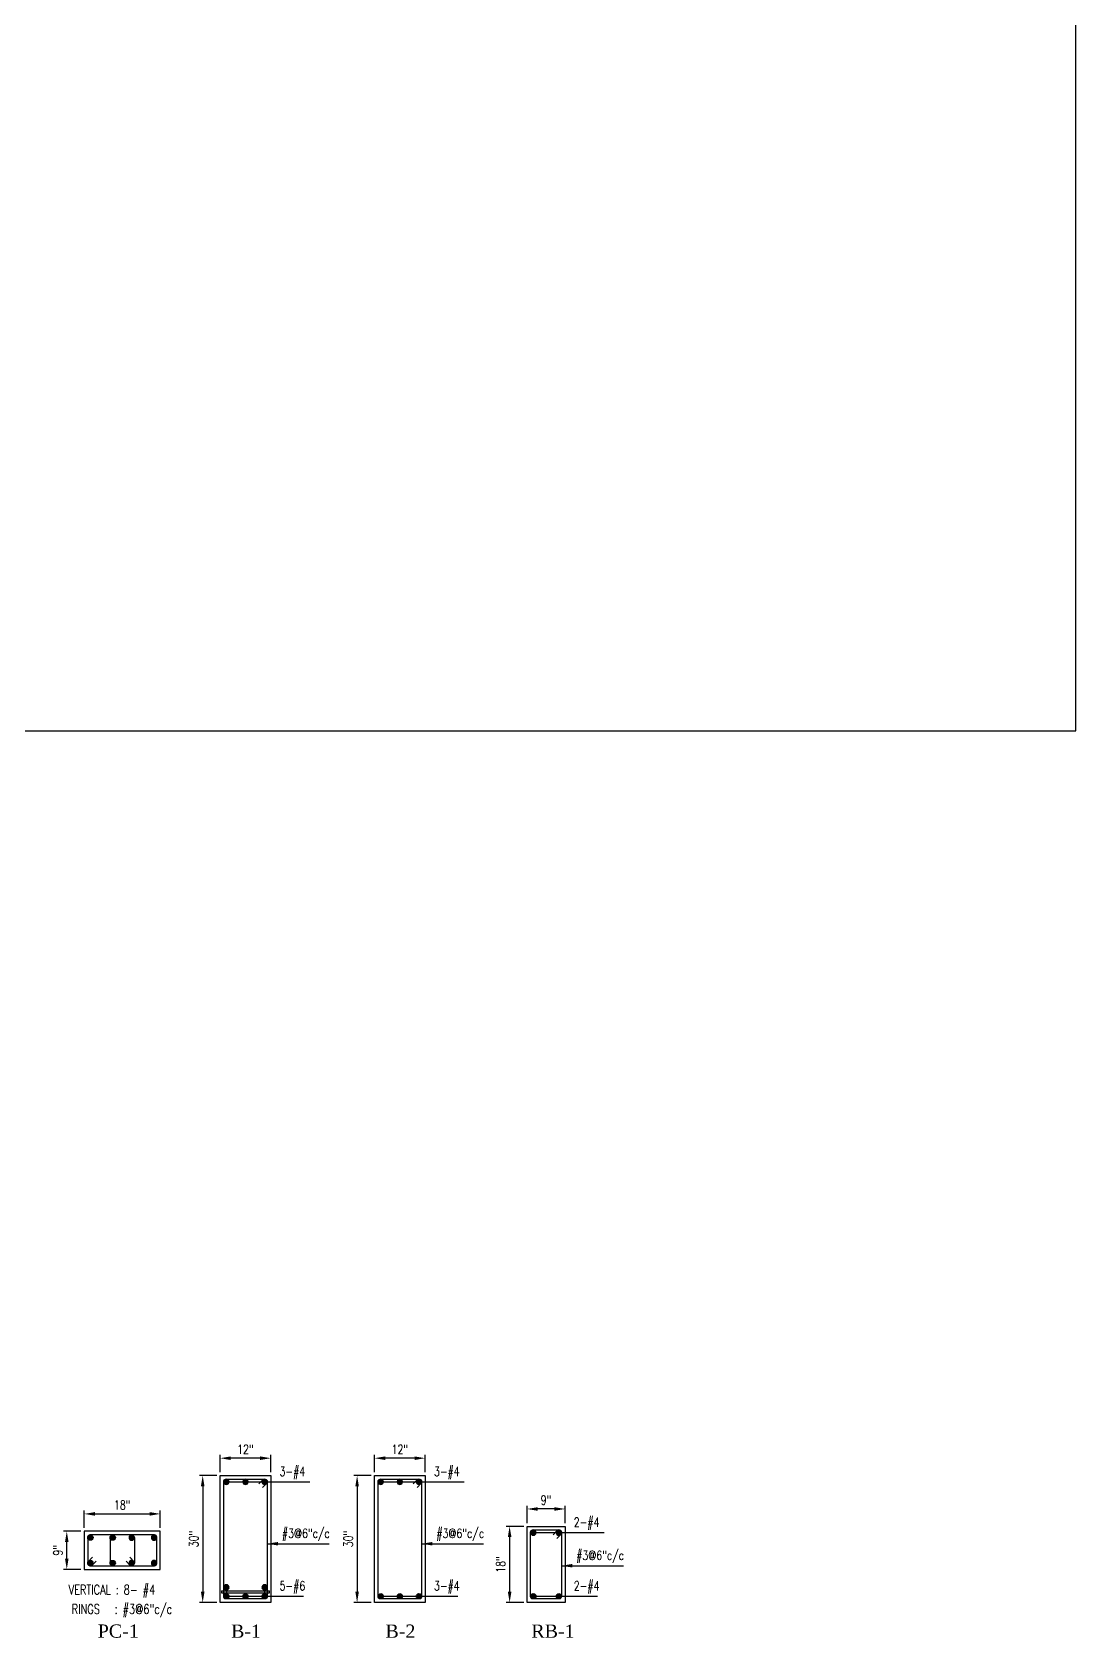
# Model space of a CAD drawing. Extents: x 646770 to 647667, y -185906 to -184623.
# Drawn here: x 647420.6 to 647667.2, y -185832.8 to -185453.4 of the extents above; entities that cross this region are included whole.
import ezdxf

# ---------------------------------------------------------------- set-up
doc = ezdxf.new("R2010")
doc.units = 0
doc.header["$LTSCALE"] = 20
doc.header["$MEASUREMENT"] = 0
doc.header["$PDMODE"] = 32
doc.layers.get('DEFPOINTS').update_dxf_attribs({"linetype": 'CONTINUOUS'})
for name, color, linetype in [('axis', 8, 'CONTINUOUS'), ('BOT-STEEL', 6, 'CONTINUOUS'), ('DIM', 1, 'CONTINUOUS'), ('S-BLOWUP COLUMN', 4, 'CONTINUOUS'), ('SECTION', 4, 'CONTINUOUS')]:
    doc.layers.add(name, color=color, linetype=linetype)
doc.styles.add('rizwan', font='romans.shx', dxfattribs={"width": 0.75})
doc.styles.add('ROMANTIC', font='romantic.ttf')
doc.dimstyles.new('STYLE-64', dxfattribs={"dimscale": 64, "dimtxt": 0.09375, "dimasz": 0.09375, "dimexe": 0.0625, "dimexo": 0.0625, "dimgap": 0.03125, "dimtad": 1, "dimzin": 3, "dimdsep": 46, "dimlunit": 4, "dimtxsty": 'rizwan', "dimcen": 0.125, "dimdle": 4, "dimclrd": 1, "dimclre": 1, "dimclrt": 2, "dimadec": 0, "dimazin": 0, "dimtfac": 0.5, "dimtix": 1, "dimtmove": 2, "dimatfit": 3, "dimfxl": 1, "dimfrac": 1, "dimtolj": 1, "dimtzin": 3, "dimarcsym": 0})

# ---------------------------------------------------------------- blocks, each defined once
blk = doc.blocks.new('A$C76BB0DB5')
at = {"layer": 'BOT-STEEL', "ltscale": 0.05}
h = blk.add_hatch(color=256, dxfattribs=at)
h.dxf.hatch_style = 1
h.paths.add_polyline_path([(-0.75, 0, 1), (0.75, 0, 1)])
blk.add_circle((0, 0), 0.75, dxfattribs=at)
blk = doc.blocks.new('*D99')
at = {"layer": 'DEFPOINTS', "color": 0, "ltscale": 1.5, "transparency": 16777216}
for p in [(647428.77, -185807.62), (647432.87, -185807.62), (647432.87, -185816.62)]:
    blk.add_point(p, dxfattribs=at)
at = {"layer": 'DIM', "color": 1, "lineweight": -2, "ltscale": 1.5, "transparency": 16777216}
for p, q in [((647432.09, -185807.62), (647427.99, -185807.62)), ((647428.77, -185814.08), (647428.77, -185810.16)), ((647432.09, -185816.62), (647427.99, -185816.62))]:
    blk.add_line(p, q, dxfattribs=at)
at = {"layer": 'DIM', "color": 1, "ltscale": 1.5, "transparency": 16777216}
for points in [[(647428.35, -185810.16), (647429.19, -185810.16), (647428.77, -185807.62)], [(647428.35, -185814.08), (647429.19, -185814.08), (647428.77, -185816.62)]]:
    blk.add_solid(points, dxfattribs=at)
at = {"layer": 'DIM', "color": 2, "ltscale": 1.5, "transparency": 16777216, "insert": (647426.67, -185812.12), "char_height": 2.167, "attachment_point": 5, "rotation": 90, "style": 'rizwan'}
blk.add_mtext('\\A1;9"', dxfattribs=at)
blk = doc.blocks.new('*D100')
at = {"layer": 'DEFPOINTS', "color": 0, "ltscale": 1.5, "transparency": 16777216}
for p in [(647450.87, -185803.52), (647432.87, -185807.62), (647450.87, -185807.62)]:
    blk.add_point(p, dxfattribs=at)
at = {"layer": 'DIM', "color": 1, "lineweight": -2, "ltscale": 1.5, "transparency": 16777216}
for p, q in [((647432.87, -185806.84), (647432.87, -185802.74)), ((647435.41, -185803.52), (647448.33, -185803.52)), ((647450.87, -185806.84), (647450.87, -185802.74))]:
    blk.add_line(p, q, dxfattribs=at)
at = {"layer": 'DIM', "color": 1, "ltscale": 1.5, "transparency": 16777216}
for points in [[(647435.41, -185803.09), (647435.41, -185803.94), (647432.87, -185803.52)], [(647448.33, -185803.09), (647448.33, -185803.94), (647450.87, -185803.52)]]:
    blk.add_solid(points, dxfattribs=at)
at = {"layer": 'DIM', "color": 2, "ltscale": 1.5, "transparency": 16777216, "insert": (647441.87, -185801.41), "char_height": 2.167, "attachment_point": 5, "style": 'rizwan'}
blk.add_mtext('\\A1;18"', dxfattribs=at)
blk = doc.blocks.new('*D101')
at = {"layer": 'DEFPOINTS', "color": 0, "ltscale": 1.5, "transparency": 16777216}
for p in [(647464.98, -185790.35), (647464.98, -185794.46), (647476.98, -185794.46)]:
    blk.add_point(p, dxfattribs=at)
at = {"layer": 'DIM', "color": 1, "lineweight": -2, "ltscale": 1.5, "transparency": 16777216}
for p, q in [((647464.98, -185793.68), (647464.98, -185789.57)), ((647476.98, -185793.68), (647476.98, -185789.57)), ((647474.45, -185790.35), (647467.52, -185790.35))]:
    blk.add_line(p, q, dxfattribs=at)
at = {"layer": 'DIM', "color": 1, "ltscale": 1.5, "transparency": 16777216}
for points in [[(647467.52, -185789.93), (647467.52, -185790.78), (647464.98, -185790.35)], [(647474.45, -185789.93), (647474.45, -185790.78), (647476.98, -185790.35)]]:
    blk.add_solid(points, dxfattribs=at)
at = {"layer": 'DIM', "color": 2, "ltscale": 1.5, "transparency": 16777216, "insert": (647470.98, -185788.25), "char_height": 2.167, "attachment_point": 5, "style": 'rizwan'}
blk.add_mtext('\\A1;12"', dxfattribs=at)
blk = doc.blocks.new('*D102')
at = {"layer": 'DEFPOINTS', "color": 0, "ltscale": 1.5, "transparency": 16777216}
for p in [(647464.98, -185794.46), (647460.88, -185824.46), (647464.98, -185824.46)]:
    blk.add_point(p, dxfattribs=at)
at = {"layer": 'DIM', "color": 1, "lineweight": -2, "ltscale": 1.5, "transparency": 16777216}
for p, q in [((647464.2, -185794.46), (647460.1, -185794.46)), ((647460.88, -185797), (647460.88, -185821.92)), ((647464.2, -185824.46), (647460.1, -185824.46))]:
    blk.add_line(p, q, dxfattribs=at)
at = {"layer": 'DIM', "color": 1, "ltscale": 1.5, "transparency": 16777216}
for points in [[(647460.46, -185797), (647461.31, -185797), (647460.88, -185794.46)], [(647460.46, -185821.92), (647461.31, -185821.92), (647460.88, -185824.46)]]:
    blk.add_solid(points, dxfattribs=at)
at = {"layer": 'DIM', "color": 2, "ltscale": 1.5, "transparency": 16777216, "insert": (647458.78, -185809.46), "char_height": 2.167, "attachment_point": 5, "rotation": 90, "style": 'rizwan'}
blk.add_mtext('\\A1;30"', dxfattribs=at)
blk = doc.blocks.new('*D103')
at = {"layer": 'DEFPOINTS', "color": 0, "ltscale": 1.5, "transparency": 16777216}
for p in [(647501.46, -185790.35), (647501.46, -185794.46), (647513.46, -185794.46)]:
    blk.add_point(p, dxfattribs=at)
at = {"layer": 'DIM', "color": 1, "lineweight": -2, "ltscale": 1.5, "transparency": 16777216}
for p, q in [((647501.46, -185793.68), (647501.46, -185789.57)), ((647513.46, -185793.68), (647513.46, -185789.57)), ((647510.92, -185790.35), (647504, -185790.35))]:
    blk.add_line(p, q, dxfattribs=at)
at = {"layer": 'DIM', "color": 1, "ltscale": 1.5, "transparency": 16777216}
for points in [[(647504, -185789.93), (647504, -185790.78), (647501.46, -185790.35)], [(647510.92, -185789.93), (647510.92, -185790.78), (647513.46, -185790.35)]]:
    blk.add_solid(points, dxfattribs=at)
at = {"layer": 'DIM', "color": 2, "ltscale": 1.5, "transparency": 16777216, "insert": (647507.46, -185788.25), "char_height": 2.167, "attachment_point": 5, "style": 'rizwan'}
blk.add_mtext('\\A1;12"', dxfattribs=at)
blk = doc.blocks.new('*D104')
at = {"layer": 'DEFPOINTS', "color": 0, "ltscale": 1.5, "transparency": 16777216}
for p in [(647501.46, -185794.46), (647497.36, -185824.46), (647501.46, -185824.46)]:
    blk.add_point(p, dxfattribs=at)
at = {"layer": 'DIM', "color": 1, "lineweight": -2, "ltscale": 1.5, "transparency": 16777216}
for p, q in [((647500.68, -185794.46), (647496.58, -185794.46)), ((647497.36, -185797), (647497.36, -185821.92)), ((647500.68, -185824.46), (647496.58, -185824.46))]:
    blk.add_line(p, q, dxfattribs=at)
at = {"layer": 'DIM', "color": 1, "ltscale": 1.5, "transparency": 16777216}
for points in [[(647496.94, -185797), (647497.78, -185797), (647497.36, -185794.46)], [(647496.94, -185821.92), (647497.78, -185821.92), (647497.36, -185824.46)]]:
    blk.add_solid(points, dxfattribs=at)
at = {"layer": 'DIM', "color": 2, "ltscale": 1.5, "transparency": 16777216, "insert": (647495.26, -185809.46), "char_height": 2.167, "attachment_point": 5, "rotation": 90, "style": 'rizwan'}
blk.add_mtext('\\A1;30"', dxfattribs=at)
blk = doc.blocks.new('*D105')
at = {"layer": 'DEFPOINTS', "color": 0, "ltscale": 1.5, "transparency": 16777216}
for p in [(647537.5, -185802.35), (647537.5, -185806.46), (647546.5, -185806.46)]:
    blk.add_point(p, dxfattribs=at)
at = {"layer": 'DIM', "color": 1, "lineweight": -2, "ltscale": 1.5, "transparency": 16777216}
for p, q in [((647537.5, -185805.68), (647537.5, -185801.57)), ((647543.96, -185802.35), (647540.04, -185802.35)), ((647546.5, -185805.68), (647546.5, -185801.57))]:
    blk.add_line(p, q, dxfattribs=at)
at = {"layer": 'DIM', "color": 1, "ltscale": 1.5, "transparency": 16777216}
for points in [[(647540.04, -185801.93), (647540.04, -185802.78), (647537.5, -185802.35)], [(647543.96, -185801.93), (647543.96, -185802.78), (647546.5, -185802.35)]]:
    blk.add_solid(points, dxfattribs=at)
at = {"layer": 'DIM', "color": 2, "ltscale": 1.5, "transparency": 16777216, "insert": (647542, -185800.25), "char_height": 2.167, "attachment_point": 5, "style": 'rizwan'}
blk.add_mtext('\\A1;9"', dxfattribs=at)
blk = doc.blocks.new('*D106')
at = {"layer": 'DEFPOINTS', "color": 0, "ltscale": 1.5, "transparency": 16777216}
for p in [(647537.5, -185806.46), (647533.39, -185824.46), (647537.5, -185824.46)]:
    blk.add_point(p, dxfattribs=at)
at = {"layer": 'DIM', "color": 1, "lineweight": -2, "ltscale": 1.5, "transparency": 16777216}
for p, q in [((647536.72, -185806.46), (647532.61, -185806.46)), ((647533.39, -185809), (647533.39, -185821.92)), ((647536.72, -185824.46), (647532.61, -185824.46))]:
    blk.add_line(p, q, dxfattribs=at)
at = {"layer": 'DIM', "color": 1, "ltscale": 1.5, "transparency": 16777216}
for points in [[(647532.97, -185809), (647533.82, -185809), (647533.39, -185806.46)], [(647532.97, -185821.92), (647533.82, -185821.92), (647533.39, -185824.46)]]:
    blk.add_solid(points, dxfattribs=at)
at = {"layer": 'DIM', "color": 2, "ltscale": 1.5, "transparency": 16777216, "insert": (647531.29, -185815.46), "char_height": 2.167, "attachment_point": 5, "rotation": 90, "style": 'rizwan'}
blk.add_mtext('\\A1;18"', dxfattribs=at)

msp = doc.modelspace()

# ---------------------------------------------------------------- linework, layer by layer
at = {"layer": 'DEFPOINTS'}
msp.add_lwpolyline([(646770.29531, -185618.47393), (647667.16213, -185618.47393), (647667.16213, -184753.17991), (646770.29531, -184753.17991)], close=True, dxfattribs=at)
at = {"layer": 'DIM', "color": 1, "ltscale": 1.5}
for p, q in [((647466.47038, -185795.94176), (647486.21075, -185795.94176)), ((647502.94892, -185795.94176), (647522.68929, -185795.94176)), ((647538.983, -185807.94176), (647555.72337, -185807.94176)), ((647465.34075, -185821.68292), (647476.62889, -185821.68292)), ((647465.34075, -185821.68292), (647465.34075, -185822.18292)), ((647465.34075, -185822.18292), (647476.62889, -185822.18292)), ((647475.49926, -185820.89519), (647475.49926, -185822.97065)), ((647476.62889, -185822.18292), (647476.62889, -185821.68292))]:
    msp.add_line(p, q, dxfattribs=at)
for points in [[(647466.47038, -185820.89519), (647466.47038, -185822.97065), (647484.6699, -185822.97065)], [(647502.94892, -185822.97065), (647502.94892, -185822.97065), (647521.14844, -185822.97065)], [(647538.983, -185822.97065), (647538.983, -185822.97065), (647554.18252, -185822.97065)]]:
    msp.add_lwpolyline(points, dxfattribs=at)
at = {"layer": 'S-BLOWUP COLUMN', "color": 6}
for p, q in [((647475.25022, -185795.31213), (647474.13108, -185796.43127)), ((647476.12889, -185796.21185), (647475.03741, -185797.30333)), ((647511.72876, -185795.31213), (647510.60962, -185796.43127)), ((647512.60743, -185796.21185), (647511.51595, -185797.30333)), ((647544.76284, -185807.31213), (647543.6437, -185808.43127)), ((647545.64152, -185808.21185), (647544.55003, -185809.30333)), ((647433.72701, -185814.88486), (647434.84615, -185813.76572)), ((647434.62672, -185815.76353), (647435.7182, -185814.67205)), ((647443.70298, -185815.59701), (647442.7661, -185814.66013)), ((647444.63911, -185814.75218), (647443.63815, -185813.75123))]:
    msp.add_line(p, q, dxfattribs=at)
for points in [[(647475.62889, -185823.60028), (647466.34075, -185823.60028, -0.414213562), (647465.84075, -185823.10028), (647465.84075, -185795.81213, -0.414213562), (647466.34075, -185795.31213), (647475.62889, -185795.31213, -0.414213562), (647476.12889, -185795.81213), (647476.12889, -185823.10028, -0.414213562)], [(647512.10743, -185823.60028), (647502.81929, -185823.60028, -0.414213562), (647502.31929, -185823.10028), (647502.31929, -185795.81213, -0.414213562), (647502.81929, -185795.31213), (647512.10743, -185795.31213, -0.414213562), (647512.60743, -185795.81213), (647512.60743, -185823.10028, -0.414213562)], [(647450.01515, -185815.26353), (647450.01515, -185808.97539, 0.414213562), (647449.51515, -185808.47539), (647434.22701, -185808.47539, 0.414213562), (647433.72701, -185808.97539), (647433.72701, -185815.26353, 0.414213562), (647434.22701, -185815.76353), (647449.51515, -185815.76353, 0.414213562)], [(647545.14152, -185823.60028), (647538.85337, -185823.60028, -0.414213562), (647538.35337, -185823.10028), (647538.35337, -185807.81213, -0.414213562), (647538.85337, -185807.31213), (647545.14152, -185807.31213, -0.414213562), (647545.64152, -185807.81213), (647545.64152, -185823.10028, -0.414213562)]]:
    msp.add_lwpolyline(points, format="xyb", close=True, dxfattribs=at)
for points in [[(647438.98423, -185809.10612), (647438.98313, -185815.1462)], [(647444.75793, -185809.10612), (647444.75902, -185815.1462)]]:
    msp.add_lwpolyline(points, dxfattribs=at)
at = {"layer": 'SECTION', "linetype": 'Continuous'}
for points in [[(647476.98482, -185824.45621), (647464.98482, -185824.45621), (647464.98482, -185794.45621), (647476.98482, -185794.45621)], [(647513.46336, -185824.45621), (647501.46336, -185824.45621), (647501.46336, -185794.45621), (647513.46336, -185794.45621)], [(647450.87108, -185816.61946), (647450.87108, -185807.61946), (647432.87108, -185807.61946), (647432.87108, -185816.61946)], [(647546.49744, -185824.45621), (647537.49744, -185824.45621), (647537.49744, -185806.45621), (647546.49744, -185806.45621)]]:
    msp.add_lwpolyline(points, close=True, dxfattribs=at)

# ---------------------------------------------------------------- block references
at = {"layer": 'axis', "ltscale": 0.05, "yscale": 0.8395061728394921, "zscale": 0.8395061728394921}
for p, xscale, rotation in [((647466.47038, -185795.94176), -0.8395061728394921, 90), ((647470.98482, -185795.94176), -0.8395061728394921, 90), ((647475.49926, -185795.94176), -0.8395061728394921, 90), ((647502.94892, -185795.94176), -0.8395061728394921, 90), ((647507.46336, -185795.94176), -0.8395061728394921, 90), ((647511.97781, -185795.94176), -0.8395061728394921, 90), ((647538.983, -185807.94176), -0.8395061728394921, 90), ((647545.01189, -185807.94176), -0.8395061728394921, 90), ((647466.47038, -185820.89519), -0.8395061728394921, 90), ((647466.47038, -185822.97065), 0.8395061728394921, 90.00000000000001), ((647470.98482, -185822.97065), 0.8395061728394921, 90.00000000000001), ((647475.49926, -185820.89519), -0.8395061728394921, 90), ((647475.49926, -185822.97065), 0.8395061728394921, 90.00000000000001), ((647502.94892, -185822.97065), 0.8395061728394921, 90.00000000000001), ((647507.46336, -185822.97065), 0.8395061728394921, 90.00000000000001), ((647511.97781, -185822.97065), 0.8395061728394921, 90.00000000000001), ((647538.983, -185822.97065), 0.8395061728394921, 90.00000000000001), ((647545.01189, -185822.97065), 0.8395061728394921, 90.00000000000001)]:
    msp.add_blockref('A$C76BB0DB5', p, dxfattribs=dict(at, xscale=xscale, rotation=rotation))
at = {"layer": 'axis', "ltscale": 0.05}
for p, xscale, yscale, zscale in [((647434.35664, -185809.10502), 0.8395061728394921, 0.8395061728394921, 0.8395061728394921), ((647439.61386, -185809.10502), 0.8395061728394921, 0.8395061728394921, 0.8395061728394921), ((647444.1283, -185809.10502), -0.8395061728394921, 0.8395061728394921, 0.8395061728394921), ((647449.38552, -185809.10502), -0.8395061728394921, 0.8395061728395063, 0.8395061728395061), ((647434.35664, -185815.13391), 0.8395061728394921, 0.8395061728394921, 0.8395061728394921), ((647439.61386, -185815.13391), 0.8395061728394921, 0.8395061728394921, 0.8395061728394921), ((647444.1283, -185815.13391), -0.8395061728394921, 0.8395061728394921, 0.8395061728394921), ((647449.38552, -185815.13391), -0.8395061728394921, 0.8395061728395063, 0.8395061728395061)]:
    msp.add_blockref('A$C76BB0DB5', p, dxfattribs=dict(at, xscale=xscale, yscale=yscale, zscale=zscale))

# ---------------------------------------------------------------- texts
at = {"layer": 'DIM', "color": 2, "ltscale": 1.5, "attachment_point": 5, "style": 'rizwan'}
for s, insert, char_height in [('\\A1;3-#4', (647482.07259, -185793.83958), 2.166667), ('\\A1;3-#4', (647518.55113, -185793.83958), 2.166667), ('\\A1;2-#4', (647551.58521, -185805.83958), 2.166667), ('\\A1;#3@6"c/c', (647485.25357, -185808.46561), 2.1666667), ('\\A1;#3@6"c/c', (647521.73212, -185808.46561), 2.1666667), ('\\A1;#3@6"c/c', (647554.7662, -185813.66228), 2.1666667), ('\\A1;VERTICAL : 8- #4', (647439.44451, -185821.79929), 2.25), ('\\A1;5-#6', (647482.07259, -185820.86846), 2.166667), ('\\A1;3-#4', (647518.55113, -185820.86846), 2.166667), ('\\A1;2-#4', (647551.58521, -185820.86846), 2.166667), ('\\A1;RINGS   : #3{\\H1x;@6"c/c}', (647441.80515, -185826.37964), 2.25)]:
    msp.add_mtext(s, dxfattribs=dict(at, insert=insert, char_height=char_height))
at = {"layer": 'DIM', "color": 3, "ltscale": 1.5, "char_height": 3.125, "width": 65.1762289, "attachment_point": 5, "style": 'ROMANTIC'}
for s, insert in [('\\A1;PC-1', (647440.93094, -185831.22791)), ('\\A1;B-1', (647471.11657, -185831.22791)), ('\\A1;B-2', (647507.59511, -185831.22791)), ('\\A1;RB-1', (647543.62919, -185831.22791))]:
    msp.add_mtext(s, dxfattribs=dict(at, insert=insert))

# ---------------------------------------------------------------- dimensions: what is measured, and where the dimension line sits
at = {"layer": 'DIM', "ltscale": 1.5}
for base, p1, p2, angle, picture, middle in [((647464.98482, -185790.35484), (647476.98482, -185794.45621), (647464.98482, -185794.45621), 180, '*D101', (647470.98482, -185788.25266)), ((647501.46336, -185790.35484), (647513.46336, -185794.45621), (647501.46336, -185794.45621), 180, '*D103', (647507.46336, -185788.25266)), ((647460.88198, -185824.45621), (647464.98482, -185794.45621), (647464.98482, -185824.45621), 270, '*D102', (647458.7798, -185809.45621)), ((647497.36052, -185824.45621), (647501.46336, -185794.45621), (647501.46336, -185824.45621), 270, '*D104', (647495.25834, -185809.45621)), ((647537.49744, -185802.35484), (647546.49744, -185806.45621), (647537.49744, -185806.45621), 180, '*D105', (647541.99744, -185800.25266)), ((647428.76972, -185807.61946), (647432.87108, -185816.61946), (647432.87108, -185807.61946), 90, '*D99', (647426.66753, -185812.11946)), ((647533.3946, -185824.45621), (647537.49744, -185806.45621), (647537.49744, -185824.45621), 270, '*D106', (647531.29242, -185815.45621))]:
    dim = msp.add_linear_dim(base=base, p1=p1, p2=p2, angle=angle, dimstyle='STYLE-64', override={"dimscale": 26, "dimtxt": 0.083333, "dimasz": 0.097656, "dimexe": 0.03, "dimexo": 0.03, "dimdec": 0, "dimlunit": 2, "dimpost": '"', "dimtxsty": 'rizwan', "dimtmove": 0, "dimfrac": 0}, dxfattribs=at)
    dim.commit()
    dim.dimension.update_dxf_attribs({"geometry": picture, "text_midpoint": middle})
dim = msp.add_linear_dim(base=(647450.87108, -185803.51662), p1=(647432.87108, -185807.61946), p2=(647450.87108, -185807.61946), dimstyle='STYLE-64', override={"dimscale": 26, "dimtxt": 0.083333, "dimasz": 0.097656, "dimexe": 0.03, "dimexo": 0.03, "dimdec": 0, "dimlunit": 2, "dimpost": '"', "dimtxsty": 'rizwan', "dimtmove": 0, "dimfrac": 0}, dxfattribs=at)
dim.commit()
dim.dimension.update_dxf_attribs({"geometry": '*D100', "text_midpoint": (647441.87108, -185801.41444)})

# ---------------------------------------------------------------- leaders
for points in [[(647476.12889, -185810.56779), (647490.76654, -185810.56779)], [(647512.60743, -185810.56779), (647527.24508, -185810.56779)], [(647545.64152, -185815.76446), (647560.27916, -185815.76446)]]:
    msp.add_leader(points, dimstyle='STYLE-64', override={"dimscale": 26, "dimtxt": 0.083333, "dimasz": 0.097656, "dimexe": 0.03, "dimexo": 0.03, "dimdec": 0, "dimlunit": 2, "dimpost": '"', "dimtxsty": 'rizwan', "dimtmove": 0, "dimfrac": 0}, dxfattribs=at)

doc.saveas('drawing.dxf')
